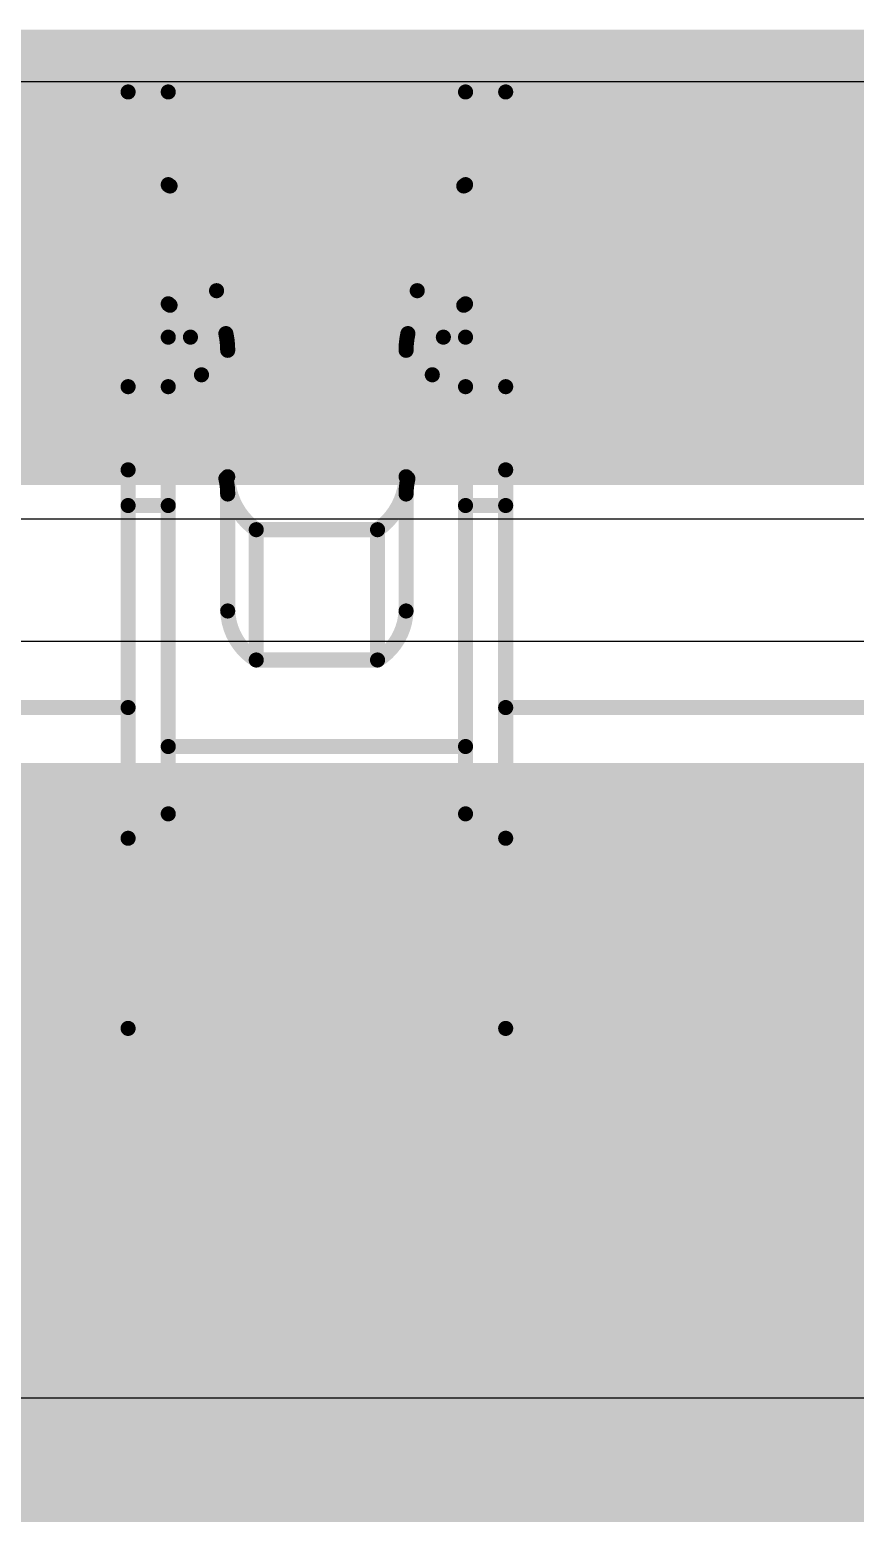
# Model space of a CAD drawing. Header units: inches. Extents: x -6 to 5433, y -4 to 5447.
# Drawn here: x 10.878 to 11.573, y 28.647 to 29.895 of the extents above; entities that cross this region are included whole.
import ezdxf

# ---------------------------------------------------------------- set-up
doc = ezdxf.new("R2010")
doc.units = ezdxf.units.IN
for name, color, linetype in [('Bottom Layer', 5, 'Continuous'), ('Ground', 16, 'Continuous'), ('Mechanical 4', 56, 'Continuous'), ('Top Layer', 1, 'Continuous'), ('Top Paste', 8, 'Continuous'), ('Top Solder', 216, 'Continuous')]:
    doc.layers.add(name, color=color, linetype=linetype)

msp = doc.modelspace()

# ---------------------------------------------------------------- hatches: boundary and pattern name
at = {"layer": 'Top Layer'}
msp.add_hatch(color=1, dxfattribs=at).paths.add_polyline_path([(14.48559968, 28.53674633), (9.785598919999998, 28.53674633), (9.785598919999998, 29.17674759), (14.48559968, 29.17674759)])
at = {"layer": 'Top Paste'}
msp.add_hatch(color=8, dxfattribs=at).paths.add_polyline_path([(14.48559968, 28.53674633), (9.785598919999998, 28.53674633), (9.785598919999998, 29.17674759), (14.48559968, 29.17674759)])
at = {"layer": 'Top Solder'}
msp.add_hatch(color=216, dxfattribs=at).paths.add_polyline_path([(14.58719968, 28.43514633), (9.683998919999999, 28.43514633), (9.683998919999999, 29.27834759), (14.58719968, 29.27834759)])

# ---------------------------------------------------------------- linework, layer by layer
at = {"layer": 'Bottom Layer'}
for p, q in [((4.82502464, 29.48371802), (14.1753209, 29.48371802)), ((14.73550774, 28.74392524), (10.13555758, 28.74392524))]:
    msp.add_line(p, q, dxfattribs=at)
msp.add_lwpolyline([(4.55450194, 29.7556428, 0.2794, 0.2794, 0), (14.2879572, 29.7556428, 0.2794, 0.2794, 0)], format="xyseb", dxfattribs=at)
at = {"layer": 'Ground'}
for p, q in [((21.26014544, 29.85137794), (8.86425456, 29.85137794)), ((8.9617296, 29.38073118), (21.16267294, 29.38073118))]:
    msp.add_line(p, q, dxfattribs=at)
msp.add_lwpolyline([(8.86425456, 29.61605456, 0.2076069, 0.2076069, 0), (21.26014544, 29.61605456, 0.2076069, 0.2076069, 0)], format="xyseb", dxfattribs=at)
at = {"layer": 'Mechanical 4'}
for points in [[(10.9611541, 29.84294514, 0.0127, 0.0127, 0), (11.2786541, 29.84294514, 0.0127, 0.0127, 0)], [(10.9611541, 29.0549457, 0.0127, 0.0127, 0), (10.9611541, 29.84294514, 0.0127, 0.0127, 0)], [(10.99490562, 29.23548127999999, 0.0127, 0.0127, 0), (10.99490562, 29.84294514, 0.0127, 0.0127, 0)], [(11.24490512, 29.23548127999999, 0.0127, 0.0127, 0), (11.24490512, 29.84294514, 0.0127, 0.0127, 0)], [(11.2786541, 29.0549457, 0.0127, 0.0127, 0), (11.2786541, 29.84294514, 0.0127, 0.0127, 0)], [(10.9949996, 29.764609, 0.0127, 0.0127, -0.03260548547560741), (10.99490308, 29.76474616, 0.0127, 0.0127, 0)], [(10.99490562, 29.76494682, 0.0127, 0.0127, 0), (11.24490512, 29.76494682, 0.0127, 0.0127, 0)], [(10.99507072, 29.76453788, 0.0127, 0.0127, -0.02828759416106997), (10.99500214, 29.764609, 0.0127, 0.0127, 0)], [(10.9951647, 29.76445914, 0.0127, 0.0127, -0.02675080195250346), (10.99507072, 29.76453788, 0.0127, 0.0127, 0)], [(10.99528916, 29.76437278, 0.0127, 0.0127, -0.02199381120102983), (10.9951647, 29.76445914, 0.0127, 0.0127, 0)], [(10.9954568, 29.76427626, 0.0127, 0.0127, -0.0166869277282322), (10.99528916, 29.76437278, 0.0127, 0.0127, 0)], [(10.99566, 29.76416958, 0.0127, 0.0127, -0.009375561984768072), (10.99545426, 29.76427626, 0.0127, 0.0127, 0)], [(10.99589876, 29.76405528, 0.0127, 0.0127, -0.005205298944125631), (10.99566, 29.76416704, 0.0127, 0.0127, 0)], [(10.99589876, 29.76405528, 0.0127, 0.0127, 0), (10.9961553, 29.7639359, 0.0127, 0.0127, 0)], [(10.9961553, 29.7639359, 0.0127, 0.0127, 0), (10.99642454, 29.76381652, 0.0127, 0.0127, 0)], [(10.99642454, 29.66343572, 0.0127, 0.0127, 0), (10.99642454, 29.76381652, 0.0127, 0.0127, 0)], [(10.99642454, 29.76381652, 0.0127, 0.0127, -0.1798941776662689), (11.03553292, 29.67571154, 0.0127, 0.0127, 0)], [(11.20427782, 29.67571154, 0.0127, 0.0127, -0.1798941776662689), (11.2433862, 29.76381652, 0.0127, 0.0127, 0)], [(11.2433862, 29.76381652, 0.0127, 0.0127, 0), (11.24389674, 29.76405274, 0.0127, 0.0127, 0)], [(11.2433862, 29.66343572, 0.0127, 0.0127, 0), (11.2433862, 29.76381652, 0.0127, 0.0127, 0)], [(11.24389674, 29.76405274, 0.0127, 0.0127, 0), (11.24413296, 29.7641645, 0.0127, 0.0127, 0)], [(11.24434378, 29.76427118, 0.0127, 0.0127, -0.007070259504827608), (11.24413296, 29.7641645, 0.0127, 0.0127, 0)], [(11.24451904, 29.76437024, 0.0127, 0.0127, -0.01220881846411558), (11.24434124, 29.76427118, 0.0127, 0.0127, 0)], [(11.24466128, 29.76446168, 0.0127, 0.0127, -0.02261983001523703), (11.24452158, 29.76437024, 0.0127, 0.0127, 0)], [(11.2447578, 29.76454042, 0.0127, 0.0127, -0.03188108950323463), (11.24465874, 29.76446168, 0.0127, 0.0127, 0)], [(11.24482384, 29.76461408, 0.0127, 0.0127, -0.0374457797166742), (11.2447578, 29.76454042, 0.0127, 0.0127, 0)], [(11.24486956, 29.76468012, 0.0127, 0.0127, -0.03268866426264729), (11.24482384, 29.76461154, 0.0127, 0.0127, 0)], [(11.24490258, 29.76474616, 0.0127, 0.0127, -0.01323434491217575), (11.24486702, 29.76468012, 0.0127, 0.0127, 0)], [(11.03553292, 29.67571154, 0.0127, 0.0127, 0), (11.0433866, 29.6396156, 0.0127, 0.0127, 0)], [(11.03553292, 29.67571154, 0.0127, 0.0127, 0), (11.20427782, 29.67571154, 0.0127, 0.0127, 0)], [(11.19642414, 29.6396156, 0.0127, 0.0127, 0), (11.20427782, 29.67571154, 0.0127, 0.0127, 0)], [(10.99500214, 29.6644949, 0.0127, 0.0127, -0.0285969293266455), (10.99490308, 29.66467777999999, 0.0127, 0.0127, 0)], [(10.9951647, 29.66429678, 0.0127, 0.0127, -0.05432141867292557), (10.99500468, 29.66449744, 0.0127, 0.0127, 0)], [(10.99528916, 29.6641774, 0.0127, 0.0127, -0.0233861513596089), (10.9951647, 29.66429424, 0.0127, 0.0127, 0)], [(10.99545426, 29.66405294, 0.0127, 0.0127, -0.0185623060425085), (10.99528916, 29.66417994, 0.0127, 0.0127, 0)], [(10.99566, 29.66390816, 0.0127, 0.0127, -0.01073692511161076), (10.99545426, 29.6640504, 0.0127, 0.0127, 0)], [(10.99589876, 29.66375576, 0.0127, 0.0127, -0.006054831017034711), (10.99566254, 29.66390816, 0.0127, 0.0127, 0)], [(10.99589876, 29.6637583, 0.0127, 0.0127, 0), (10.9961553, 29.66359828, 0.0127, 0.0127, 0)], [(10.9961553, 29.66359828, 0.0127, 0.0127, 0), (10.99642454, 29.66343572, 0.0127, 0.0127, 0)], [(10.99642454, 29.66343826, 0.0127, 0.0127, -0.1625908253546253), (11.02286594, 29.6049446, 0.0127, 0.0127, 0)], [(11.2169448, 29.6049446, 0.0127, 0.0127, -0.1625908253546254), (11.2433862, 29.66343826, 0.0127, 0.0127, 0)], [(11.2433862, 29.66343572, 0.0127, 0.0127, 0), (11.24389674, 29.66375322, 0.0127, 0.0127, 0)], [(11.24413296, 29.66390308, 0.0127, 0.0127, -0.004820614348186513), (11.24389674, 29.66375322, 0.0127, 0.0127, 0)], [(11.24434124, 29.66404532, 0.0127, 0.0127, -0.008119958893110119), (11.24413042, 29.66390308, 0.0127, 0.0127, 0)], [(11.24451904, 29.66418248, 0.0127, 0.0127, -0.01372913842865654), (11.24434124, 29.66404786, 0.0127, 0.0127, 0)], [(11.24465874, 29.66429932, 0.0127, 0.0127, -0.02446216592864818), (11.24452158, 29.66417994, 0.0127, 0.0127, 0)], [(11.2447578, 29.664406, 0.0127, 0.0127, -0.03231853513280138), (11.24465874, 29.66429932, 0.0127, 0.0127, 0)], [(11.24482384, 29.66450252, 0.0127, 0.0127, -0.03504147993780166), (11.2447578, 29.664406, 0.0127, 0.0127, 0)], [(11.24486956, 29.66459142, 0.0127, 0.0127, -0.02840446092706351), (11.24482384, 29.66450252, 0.0127, 0.0127, 0)], [(11.24490512, 29.66467524, 0.0127, 0.0127, -0.0110217930229938), (11.24486956, 29.66458888, 0.0127, 0.0127, 0)], [(10.99490562, 29.63661078, 0.0127, 0.0127, 0), (11.013567, 29.63661078, 0.0127, 0.0127, 0)], [(11.0433866, 29.5176575, 0.0127, 0.0127, 0), (11.0433866, 29.6396156, 0.0127, 0.0127, 0)], [(11.0433866, 29.6396156, 0.0127, 0.0127, -0.05365795323520316), (11.04490552, 29.625544, 0.0127, 0.0127, 0)], [(11.19490522, 29.625544, 0.0127, 0.0127, -0.05365795323476549), (11.19642414, 29.6396156, 0.0127, 0.0127, 0)], [(11.19642414, 29.5176575, 0.0127, 0.0127, 0), (11.19642414, 29.6396156, 0.0127, 0.0127, 0)], [(11.22624374, 29.63661078, 0.0127, 0.0127, 0), (11.24490512, 29.63661078, 0.0127, 0.0127, 0)], [(11.04490552, 29.40619468, 0.0127, 0.0127, 0), (11.04490552, 29.625544, 0.0127, 0.0127, 0)], [(11.19490522, 29.40619468, 0.0127, 0.0127, 0), (11.19490522, 29.625544, 0.0127, 0.0127, 0)], [(10.9611541, 29.59494462, 0.0127, 0.0127, 0), (10.99490562, 29.59494462, 0.0127, 0.0127, 0)], [(11.0228634, 29.60494714, 0.0127, 0.0127, 0), (11.0433866, 29.5176575, 0.0127, 0.0127, 0)], [(11.19642414, 29.5176575, 0.0127, 0.0127, 0), (11.2169448, 29.60494714, 0.0127, 0.0127, 0)], [(11.24490512, 29.59494462, 0.0127, 0.0127, 0), (11.2786541, 29.59494462, 0.0127, 0.0127, 0)], [(10.6436541, 29.52494476, 0.0127, 0.0127, 0), (10.9611541, 29.52494476, 0.0127, 0.0127, 0)], [(11.0689136, 29.47460704, 0.0127, 0.0127, -0.2374801051855862), (11.04490552, 29.51917896, 0.0127, 0.0127, 0)], [(11.19490522, 29.51917896, 0.0127, 0.0127, -0.2374801051851252), (11.17089714, 29.47460704, 0.0127, 0.0127, 0)], [(11.2786541, 29.52494476, 0.0127, 0.0127, 0), (11.5961541, 29.52494476, 0.0127, 0.0127, 0)], [(11.0433866, 29.5176575, 0.0127, 0.0127, -0.05786387190107989), (11.04490552, 29.50463492, 0.0127, 0.0127, 0)], [(11.19490522, 29.50463492, 0.0127, 0.0127, -0.05786387190151768), (11.19642414, 29.5176575, 0.0127, 0.0127, 0)], [(10.9611541, 29.49494482, 0.0127, 0.0127, 0), (10.99490562, 29.49494482, 0.0127, 0.0127, 0)], [(11.24490512, 29.49494482, 0.0127, 0.0127, 0), (11.2786541, 29.49494482, 0.0127, 0.0127, 0)], [(11.06891614, 29.36494508, 0.0127, 0.0127, 0), (11.06891614, 29.47460704, 0.0127, 0.0127, 0)], [(11.06891614, 29.47460704, 0.0127, 0.0127, 0), (11.1708946, 29.47460704, 0.0127, 0.0127, 0)], [(11.1708946, 29.36494508, 0.0127, 0.0127, 0), (11.1708946, 29.47460704, 0.0127, 0.0127, 0)], [(11.0689136, 29.36494762, 0.0127, 0.0127, -0.2473774779353231), (11.04490552, 29.40619722, 0.0127, 0.0127, 0)], [(11.19490522, 29.40619722, 0.0127, 0.0127, -0.2473774779353234), (11.17089714, 29.36494762, 0.0127, 0.0127, 0)], [(11.06891614, 29.36494508, 0.0127, 0.0127, 0), (11.1708946, 29.36494508, 0.0127, 0.0127, 0)], [(10.6436541, 29.32494516, 0.0127, 0.0127, 0), (10.9611541, 29.32494516, 0.0127, 0.0127, 0)], [(11.2786541, 29.32494516, 0.0127, 0.0127, 0), (11.5961541, 29.32494516, 0.0127, 0.0127, 0)], [(10.99490562, 29.29215376, 0.0127, 0.0127, 0), (11.24490512, 29.29215376, 0.0127, 0.0127, 0)], [(10.99490562, 29.23548127999999, 0.0127, 0.0127, 0), (11.24490512, 29.23548127999999, 0.0127, 0.0127, 0)], [(10.9611541, 29.21494538, 0.0127, 0.0127, 0), (11.2786541, 29.21494538, 0.0127, 0.0127, 0)], [(10.9611541, 29.0549457, 0.0127, 0.0127, 0), (11.2786541, 29.0549457, 0.0127, 0.0127, 0)]]:
    msp.add_lwpolyline(points, format="xyseb", dxfattribs=at)
for points in [[(10.9579791, 29.84294514, 0.00635, 0.00635, 1), (10.9643291, 29.84294514, 0.00635, 0.00635, 1)], [(10.9579791, 29.84294514, 0.00635, 0.00635, 1), (10.9643291, 29.84294514, 0.00635, 0.00635, 1)], [(10.99173062, 29.84294514, 0.00635, 0.00635, 1), (10.99808062, 29.84294514, 0.00635, 0.00635, 1)], [(11.24173012, 29.84294514, 0.00635, 0.00635, 1), (11.24808012, 29.84294514, 0.00635, 0.00635, 1)], [(11.2754791, 29.84294514, 0.00635, 0.00635, 1), (11.2818291, 29.84294514, 0.00635, 0.00635, 1)], [(11.2754791, 29.84294514, 0.00635, 0.00635, 1), (11.2818291, 29.84294514, 0.00635, 0.00635, 1)], [(10.99172808, 29.76474616, 0.00635, 0.00635, 1), (10.99807808, 29.76474616, 0.00635, 0.00635, 1)], [(10.99173062, 29.76494682, 0.00635, 0.00635, 1), (10.99808062, 29.76494682, 0.00635, 0.00635, 1)], [(10.9918246, 29.764609, 0.00635, 0.00635, 1), (10.9981746, 29.764609, 0.00635, 0.00635, 1)], [(10.99182714, 29.764609, 0.00635, 0.00635, 1), (10.99817714, 29.764609, 0.00635, 0.00635, 1)], [(10.99189572, 29.76453788, 0.00635, 0.00635, 1), (10.99824572, 29.76453788, 0.00635, 0.00635, 1)], [(10.99189572, 29.76453788, 0.00635, 0.00635, 1), (10.99824572, 29.76453788, 0.00635, 0.00635, 1)], [(10.9919897, 29.76445914, 0.00635, 0.00635, 1), (10.9983397, 29.76445914, 0.00635, 0.00635, 1)], [(10.9919897, 29.76445914, 0.00635, 0.00635, 1), (10.9983397, 29.76445914, 0.00635, 0.00635, 1)], [(10.99211416, 29.76437278, 0.00635, 0.00635, 1), (10.99846416, 29.76437278, 0.00635, 0.00635, 1)], [(10.99211416, 29.76437278, 0.00635, 0.00635, 1), (10.99846416, 29.76437278, 0.00635, 0.00635, 1)], [(10.99227926, 29.76427626, 0.00635, 0.00635, 1), (10.99862926, 29.76427626, 0.00635, 0.00635, 1)], [(10.9922818, 29.76427626, 0.00635, 0.00635, 1), (10.9986318, 29.76427626, 0.00635, 0.00635, 1)], [(10.992485, 29.76416958, 0.00635, 0.00635, 1), (10.998835, 29.76416958, 0.00635, 0.00635, 1)], [(10.992485, 29.76416704, 0.00635, 0.00635, 1), (10.998835, 29.76416704, 0.00635, 0.00635, 1)], [(10.99272376, 29.76405528, 0.00635, 0.00635, 1), (10.99907376, 29.76405528, 0.00635, 0.00635, 1)], [(10.99272376, 29.76405528, 0.00635, 0.00635, 1), (10.99907376, 29.76405528, 0.00635, 0.00635, 1)], [(10.9929803, 29.7639359, 0.00635, 0.00635, 1), (10.9993303, 29.7639359, 0.00635, 0.00635, 1)], [(10.9929803, 29.7639359, 0.00635, 0.00635, 1), (10.9993303, 29.7639359, 0.00635, 0.00635, 1)], [(10.99324954, 29.76381652, 0.00635, 0.00635, 1), (10.99959954, 29.76381652, 0.00635, 0.00635, 1)], [(10.99324954, 29.76381652, 0.00635, 0.00635, 1), (10.99959954, 29.76381652, 0.00635, 0.00635, 1)], [(10.99324954, 29.76381652, 0.00635, 0.00635, 1), (10.99959954, 29.76381652, 0.00635, 0.00635, 1)], [(11.2402112, 29.76381652, 0.00635, 0.00635, 1), (11.2465612, 29.76381652, 0.00635, 0.00635, 1)], [(11.2402112, 29.76381652, 0.00635, 0.00635, 1), (11.2465612, 29.76381652, 0.00635, 0.00635, 1)], [(11.2402112, 29.76381652, 0.00635, 0.00635, 1), (11.2465612, 29.76381652, 0.00635, 0.00635, 1)], [(11.24072174, 29.76405274, 0.00635, 0.00635, 1), (11.24707174, 29.76405274, 0.00635, 0.00635, 1)], [(11.24072174, 29.76405274, 0.00635, 0.00635, 1), (11.24707174, 29.76405274, 0.00635, 0.00635, 1)], [(11.24095796, 29.7641645, 0.00635, 0.00635, 1), (11.24730796, 29.7641645, 0.00635, 0.00635, 1)], [(11.24095796, 29.7641645, 0.00635, 0.00635, 1), (11.24730796, 29.7641645, 0.00635, 0.00635, 1)], [(11.24116624, 29.76427118, 0.00635, 0.00635, 1), (11.24751624, 29.76427118, 0.00635, 0.00635, 1)], [(11.24116878, 29.76427118, 0.00635, 0.00635, 1), (11.24751878, 29.76427118, 0.00635, 0.00635, 1)], [(11.24134404, 29.76437024, 0.00635, 0.00635, 1), (11.24769404, 29.76437024, 0.00635, 0.00635, 1)], [(11.24134658, 29.76437024, 0.00635, 0.00635, 1), (11.24769658, 29.76437024, 0.00635, 0.00635, 1)], [(11.24148374, 29.76446168, 0.00635, 0.00635, 1), (11.24783374, 29.76446168, 0.00635, 0.00635, 1)], [(11.24148628, 29.76446168, 0.00635, 0.00635, 1), (11.24783628, 29.76446168, 0.00635, 0.00635, 1)], [(11.2415828, 29.76454042, 0.00635, 0.00635, 1), (11.2479328, 29.76454042, 0.00635, 0.00635, 1)], [(11.2415828, 29.76454042, 0.00635, 0.00635, 1), (11.2479328, 29.76454042, 0.00635, 0.00635, 1)], [(11.24164884, 29.76461408, 0.00635, 0.00635, 1), (11.24799884, 29.76461408, 0.00635, 0.00635, 1)], [(11.24164884, 29.76461154, 0.00635, 0.00635, 1), (11.24799884, 29.76461154, 0.00635, 0.00635, 1)], [(11.24169202, 29.76468012, 0.00635, 0.00635, 1), (11.24804202, 29.76468012, 0.00635, 0.00635, 1)], [(11.24169456, 29.76468012, 0.00635, 0.00635, 1), (11.24804456, 29.76468012, 0.00635, 0.00635, 1)], [(11.24172758, 29.76474616, 0.00635, 0.00635, 1), (11.24807758, 29.76474616, 0.00635, 0.00635, 1)], [(11.24173012, 29.76494682, 0.00635, 0.00635, 1), (11.24808012, 29.76494682, 0.00635, 0.00635, 1)], [(11.03235792, 29.67571154, 0.00635, 0.00635, 1), (11.03870792, 29.67571154, 0.00635, 0.00635, 1)], [(11.03235792, 29.67571154, 0.00635, 0.00635, 1), (11.03870792, 29.67571154, 0.00635, 0.00635, 1)], [(11.03235792, 29.67571154, 0.00635, 0.00635, 1), (11.03870792, 29.67571154, 0.00635, 0.00635, 1)], [(11.20110282, 29.67571154, 0.00635, 0.00635, 1), (11.20745282, 29.67571154, 0.00635, 0.00635, 1)], [(11.20110282, 29.67571154, 0.00635, 0.00635, 1), (11.20745282, 29.67571154, 0.00635, 0.00635, 1)], [(11.20110282, 29.67571154, 0.00635, 0.00635, 1), (11.20745282, 29.67571154, 0.00635, 0.00635, 1)], [(10.99172808, 29.66467777999999, 0.00635, 0.00635, 1), (10.99807808, 29.66467777999999, 0.00635, 0.00635, 1)], [(10.99182714, 29.6644949, 0.00635, 0.00635, 1), (10.99817714, 29.6644949, 0.00635, 0.00635, 1)], [(10.99182968, 29.66449744, 0.00635, 0.00635, 1), (10.99817968, 29.66449744, 0.00635, 0.00635, 1)], [(10.9919897, 29.66429678, 0.00635, 0.00635, 1), (10.9983397, 29.66429678, 0.00635, 0.00635, 1)], [(10.9919897, 29.66429424, 0.00635, 0.00635, 1), (10.9983397, 29.66429424, 0.00635, 0.00635, 1)], [(10.99211416, 29.66417994, 0.00635, 0.00635, 1), (10.99846416, 29.66417994, 0.00635, 0.00635, 1)], [(10.99211416, 29.6641774, 0.00635, 0.00635, 1), (10.99846416, 29.6641774, 0.00635, 0.00635, 1)], [(10.99227926, 29.66405294, 0.00635, 0.00635, 1), (10.99862926, 29.66405294, 0.00635, 0.00635, 1)], [(10.99227926, 29.6640504, 0.00635, 0.00635, 1), (10.99862926, 29.6640504, 0.00635, 0.00635, 1)], [(10.992485, 29.66390816, 0.00635, 0.00635, 1), (10.998835, 29.66390816, 0.00635, 0.00635, 1)], [(10.99248754, 29.66390816, 0.00635, 0.00635, 1), (10.99883754, 29.66390816, 0.00635, 0.00635, 1)], [(10.99272376, 29.6637583, 0.00635, 0.00635, 1), (10.99907376, 29.6637583, 0.00635, 0.00635, 1)], [(10.99272376, 29.66375576, 0.00635, 0.00635, 1), (10.99907376, 29.66375576, 0.00635, 0.00635, 1)], [(10.9929803, 29.66359828, 0.00635, 0.00635, 1), (10.9993303, 29.66359828, 0.00635, 0.00635, 1)], [(10.9929803, 29.66359828, 0.00635, 0.00635, 1), (10.9993303, 29.66359828, 0.00635, 0.00635, 1)], [(10.99324954, 29.66343826, 0.00635, 0.00635, 1), (10.99959954, 29.66343826, 0.00635, 0.00635, 1)], [(10.99324954, 29.66343572, 0.00635, 0.00635, 1), (10.99959954, 29.66343572, 0.00635, 0.00635, 1)], [(10.99324954, 29.66343572, 0.00635, 0.00635, 1), (10.99959954, 29.66343572, 0.00635, 0.00635, 1)], [(11.2402112, 29.66343826, 0.00635, 0.00635, 1), (11.2465612, 29.66343826, 0.00635, 0.00635, 1)], [(11.2402112, 29.66343572, 0.00635, 0.00635, 1), (11.2465612, 29.66343572, 0.00635, 0.00635, 1)], [(11.2402112, 29.66343572, 0.00635, 0.00635, 1), (11.2465612, 29.66343572, 0.00635, 0.00635, 1)], [(11.24072174, 29.66375322, 0.00635, 0.00635, 1), (11.24707174, 29.66375322, 0.00635, 0.00635, 1)], [(11.24072174, 29.66375322, 0.00635, 0.00635, 1), (11.24707174, 29.66375322, 0.00635, 0.00635, 1)], [(11.24095542, 29.66390308, 0.00635, 0.00635, 1), (11.24730542, 29.66390308, 0.00635, 0.00635, 1)], [(11.24095796, 29.66390308, 0.00635, 0.00635, 1), (11.24730796, 29.66390308, 0.00635, 0.00635, 1)], [(11.24116624, 29.66404786, 0.00635, 0.00635, 1), (11.24751624, 29.66404786, 0.00635, 0.00635, 1)], [(11.24116624, 29.66404532, 0.00635, 0.00635, 1), (11.24751624, 29.66404532, 0.00635, 0.00635, 1)], [(11.24134404, 29.66418248, 0.00635, 0.00635, 1), (11.24769404, 29.66418248, 0.00635, 0.00635, 1)], [(11.24134658, 29.66417994, 0.00635, 0.00635, 1), (11.24769658, 29.66417994, 0.00635, 0.00635, 1)], [(11.24148374, 29.66429932, 0.00635, 0.00635, 1), (11.24783374, 29.66429932, 0.00635, 0.00635, 1)], [(11.24148374, 29.66429932, 0.00635, 0.00635, 1), (11.24783374, 29.66429932, 0.00635, 0.00635, 1)], [(11.2415828, 29.664406, 0.00635, 0.00635, 1), (11.2479328, 29.664406, 0.00635, 0.00635, 1)], [(11.2415828, 29.664406, 0.00635, 0.00635, 1), (11.2479328, 29.664406, 0.00635, 0.00635, 1)], [(11.24164884, 29.66450252, 0.00635, 0.00635, 1), (11.24799884, 29.66450252, 0.00635, 0.00635, 1)], [(11.24164884, 29.66450252, 0.00635, 0.00635, 1), (11.24799884, 29.66450252, 0.00635, 0.00635, 1)], [(11.24169456, 29.66459142, 0.00635, 0.00635, 1), (11.24804456, 29.66459142, 0.00635, 0.00635, 1)], [(11.24169456, 29.66458888, 0.00635, 0.00635, 1), (11.24804456, 29.66458888, 0.00635, 0.00635, 1)], [(11.24173012, 29.66467524, 0.00635, 0.00635, 1), (11.24808012, 29.66467524, 0.00635, 0.00635, 1)], [(10.99173062, 29.63661078, 0.00635, 0.00635, 1), (10.99808062, 29.63661078, 0.00635, 0.00635, 1)], [(11.010392, 29.63661078, 0.00635, 0.00635, 1), (11.016742, 29.63661078, 0.00635, 0.00635, 1)], [(11.0402116, 29.6396156, 0.00635, 0.00635, 1), (11.0465616, 29.6396156, 0.00635, 0.00635, 1)], [(11.0402116, 29.6396156, 0.00635, 0.00635, 1), (11.0465616, 29.6396156, 0.00635, 0.00635, 1)], [(11.0402116, 29.6396156, 0.00635, 0.00635, 1), (11.0465616, 29.6396156, 0.00635, 0.00635, 1)], [(11.19324914, 29.6396156, 0.00635, 0.00635, 1), (11.19959914, 29.6396156, 0.00635, 0.00635, 1)], [(11.19324914, 29.6396156, 0.00635, 0.00635, 1), (11.19959914, 29.6396156, 0.00635, 0.00635, 1)], [(11.19324914, 29.6396156, 0.00635, 0.00635, 1), (11.19959914, 29.6396156, 0.00635, 0.00635, 1)], [(11.22306874, 29.63661078, 0.00635, 0.00635, 1), (11.22941874, 29.63661078, 0.00635, 0.00635, 1)], [(11.24173012, 29.63661078, 0.00635, 0.00635, 1), (11.24808012, 29.63661078, 0.00635, 0.00635, 1)], [(11.04173052, 29.625544, 0.00635, 0.00635, 1), (11.04808052, 29.625544, 0.00635, 0.00635, 1)], [(11.04173052, 29.625544, 0.00635, 0.00635, 1), (11.04808052, 29.625544, 0.00635, 0.00635, 1)], [(11.19173022, 29.625544, 0.00635, 0.00635, 1), (11.19808022, 29.625544, 0.00635, 0.00635, 1)], [(11.19173022, 29.625544, 0.00635, 0.00635, 1), (11.19808022, 29.625544, 0.00635, 0.00635, 1)], [(10.9579791, 29.59494462, 0.00635, 0.00635, 1), (10.9643291, 29.59494462, 0.00635, 0.00635, 1)], [(10.99173062, 29.59494462, 0.00635, 0.00635, 1), (10.99808062, 29.59494462, 0.00635, 0.00635, 1)], [(11.0196884, 29.60494714, 0.00635, 0.00635, 1), (11.0260384, 29.60494714, 0.00635, 0.00635, 1)], [(11.01969094, 29.6049446, 0.00635, 0.00635, 1), (11.02604094, 29.6049446, 0.00635, 0.00635, 1)], [(11.2137698, 29.60494714, 0.00635, 0.00635, 1), (11.2201198, 29.60494714, 0.00635, 0.00635, 1)], [(11.2137698, 29.6049446, 0.00635, 0.00635, 1), (11.2201198, 29.6049446, 0.00635, 0.00635, 1)], [(11.24173012, 29.59494462, 0.00635, 0.00635, 1), (11.24808012, 29.59494462, 0.00635, 0.00635, 1)], [(11.2754791, 29.59494462, 0.00635, 0.00635, 1), (11.2818291, 29.59494462, 0.00635, 0.00635, 1)], [(10.9579791, 29.52494476, 0.00635, 0.00635, 1), (10.9643291, 29.52494476, 0.00635, 0.00635, 1)], [(11.04173052, 29.51917896, 0.00635, 0.00635, 1), (11.04808052, 29.51917896, 0.00635, 0.00635, 1)], [(11.19173022, 29.51917896, 0.00635, 0.00635, 1), (11.19808022, 29.51917896, 0.00635, 0.00635, 1)], [(11.2754791, 29.52494476, 0.00635, 0.00635, 1), (11.2818291, 29.52494476, 0.00635, 0.00635, 1)], [(11.0402116, 29.5176575, 0.00635, 0.00635, 1), (11.0465616, 29.5176575, 0.00635, 0.00635, 1)], [(11.0402116, 29.5176575, 0.00635, 0.00635, 1), (11.0465616, 29.5176575, 0.00635, 0.00635, 1)], [(11.0402116, 29.5176575, 0.00635, 0.00635, 1), (11.0465616, 29.5176575, 0.00635, 0.00635, 1)], [(11.19324914, 29.5176575, 0.00635, 0.00635, 1), (11.19959914, 29.5176575, 0.00635, 0.00635, 1)], [(11.19324914, 29.5176575, 0.00635, 0.00635, 1), (11.19959914, 29.5176575, 0.00635, 0.00635, 1)], [(11.19324914, 29.5176575, 0.00635, 0.00635, 1), (11.19959914, 29.5176575, 0.00635, 0.00635, 1)], [(10.9579791, 29.49494482, 0.00635, 0.00635, 1), (10.9643291, 29.49494482, 0.00635, 0.00635, 1)], [(10.99173062, 29.49494482, 0.00635, 0.00635, 1), (10.99808062, 29.49494482, 0.00635, 0.00635, 1)], [(11.04173052, 29.50463492, 0.00635, 0.00635, 1), (11.04808052, 29.50463492, 0.00635, 0.00635, 1)], [(11.19173022, 29.50463492, 0.00635, 0.00635, 1), (11.19808022, 29.50463492, 0.00635, 0.00635, 1)], [(11.24173012, 29.49494482, 0.00635, 0.00635, 1), (11.24808012, 29.49494482, 0.00635, 0.00635, 1)], [(11.2754791, 29.49494482, 0.00635, 0.00635, 1), (11.2818291, 29.49494482, 0.00635, 0.00635, 1)], [(11.0657386, 29.47460704, 0.00635, 0.00635, 1), (11.0720886, 29.47460704, 0.00635, 0.00635, 1)], [(11.06574114, 29.47460704, 0.00635, 0.00635, 1), (11.07209114, 29.47460704, 0.00635, 0.00635, 1)], [(11.06574114, 29.47460704, 0.00635, 0.00635, 1), (11.07209114, 29.47460704, 0.00635, 0.00635, 1)], [(11.1677196, 29.47460704, 0.00635, 0.00635, 1), (11.1740696, 29.47460704, 0.00635, 0.00635, 1)], [(11.1677196, 29.47460704, 0.00635, 0.00635, 1), (11.1740696, 29.47460704, 0.00635, 0.00635, 1)], [(11.16772214, 29.47460704, 0.00635, 0.00635, 1), (11.17407214, 29.47460704, 0.00635, 0.00635, 1)], [(11.04173052, 29.40619722, 0.00635, 0.00635, 1), (11.04808052, 29.40619722, 0.00635, 0.00635, 1)], [(11.04173052, 29.40619468, 0.00635, 0.00635, 1), (11.04808052, 29.40619468, 0.00635, 0.00635, 1)], [(11.19173022, 29.40619722, 0.00635, 0.00635, 1), (11.19808022, 29.40619722, 0.00635, 0.00635, 1)], [(11.19173022, 29.40619468, 0.00635, 0.00635, 1), (11.19808022, 29.40619468, 0.00635, 0.00635, 1)], [(11.0657386, 29.36494762, 0.00635, 0.00635, 1), (11.0720886, 29.36494762, 0.00635, 0.00635, 1)], [(11.06574114, 29.36494508, 0.00635, 0.00635, 1), (11.07209114, 29.36494508, 0.00635, 0.00635, 1)], [(11.06574114, 29.36494508, 0.00635, 0.00635, 1), (11.07209114, 29.36494508, 0.00635, 0.00635, 1)], [(11.1677196, 29.36494508, 0.00635, 0.00635, 1), (11.1740696, 29.36494508, 0.00635, 0.00635, 1)], [(11.1677196, 29.36494508, 0.00635, 0.00635, 1), (11.1740696, 29.36494508, 0.00635, 0.00635, 1)], [(11.16772214, 29.36494762, 0.00635, 0.00635, 1), (11.17407214, 29.36494762, 0.00635, 0.00635, 1)], [(10.9579791, 29.32494516, 0.00635, 0.00635, 1), (10.9643291, 29.32494516, 0.00635, 0.00635, 1)], [(11.2754791, 29.32494516, 0.00635, 0.00635, 1), (11.2818291, 29.32494516, 0.00635, 0.00635, 1)], [(10.99173062, 29.29215376, 0.00635, 0.00635, 1), (10.99808062, 29.29215376, 0.00635, 0.00635, 1)], [(11.24173012, 29.29215376, 0.00635, 0.00635, 1), (11.24808012, 29.29215376, 0.00635, 0.00635, 1)], [(10.99173062, 29.23548127999999, 0.00635, 0.00635, 1), (10.99808062, 29.23548127999999, 0.00635, 0.00635, 1)], [(10.99173062, 29.23548127999999, 0.00635, 0.00635, 1), (10.99808062, 29.23548127999999, 0.00635, 0.00635, 1)], [(11.24173012, 29.23548127999999, 0.00635, 0.00635, 1), (11.24808012, 29.23548127999999, 0.00635, 0.00635, 1)], [(11.24173012, 29.23548127999999, 0.00635, 0.00635, 1), (11.24808012, 29.23548127999999, 0.00635, 0.00635, 1)], [(10.9579791, 29.21494538, 0.00635, 0.00635, 1), (10.9643291, 29.21494538, 0.00635, 0.00635, 1)], [(11.2754791, 29.21494538, 0.00635, 0.00635, 1), (11.2818291, 29.21494538, 0.00635, 0.00635, 1)], [(10.9579791, 29.0549457, 0.00635, 0.00635, 1), (10.9643291, 29.0549457, 0.00635, 0.00635, 1)], [(10.9579791, 29.0549457, 0.00635, 0.00635, 1), (10.9643291, 29.0549457, 0.00635, 0.00635, 1)], [(11.2754791, 29.0549457, 0.00635, 0.00635, 1), (11.2818291, 29.0549457, 0.00635, 0.00635, 1)], [(11.2754791, 29.0549457, 0.00635, 0.00635, 1), (11.2818291, 29.0549457, 0.00635, 0.00635, 1)]]:
    msp.add_lwpolyline(points, format="xyseb", close=True, dxfattribs=at)
at = {"layer": 'Top Layer'}
msp.add_line((4.82502464, 29.48371802), (14.07002266, 29.48371802), dxfattribs=at)
msp.add_lwpolyline([(4.55450194, 29.7556428, 0.2794, 0.2794, 0), (14.07002266, 29.7556428, 0.2794, 0.2794, 0)], format="xyseb", dxfattribs=at)

doc.saveas('drawing.dxf')
